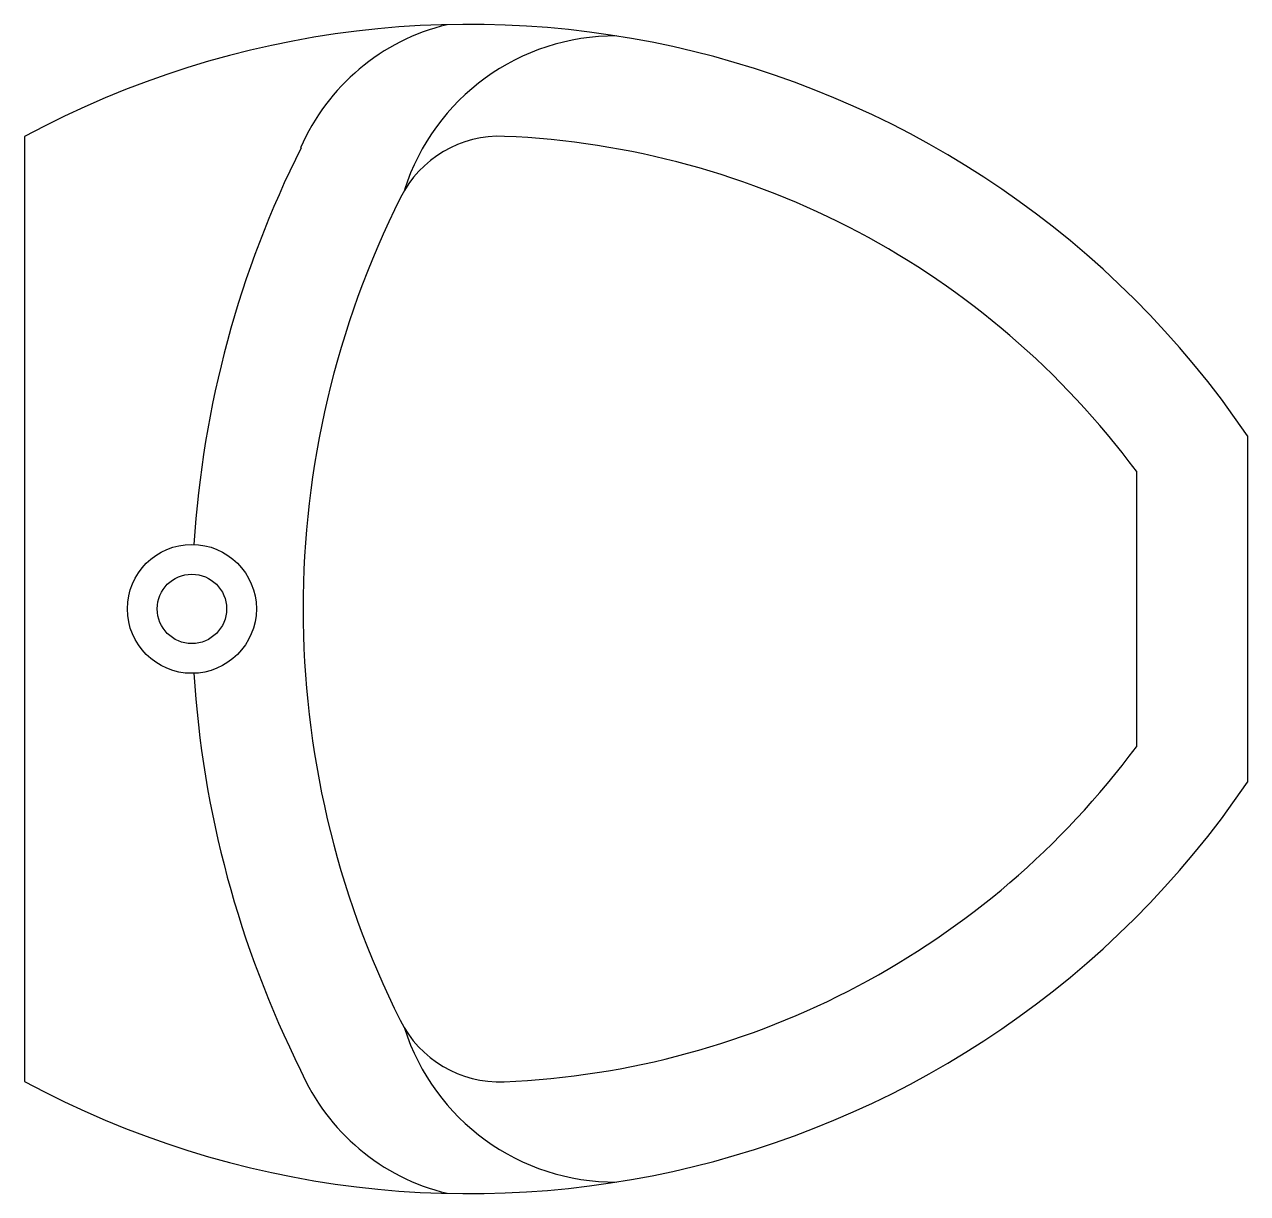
# Model space of a CAD drawing. Header units: millimetres. Extents: x -2969.382 to -2969.052, y 2976.771 to 2977.086.
import ezdxf

# ---------------------------------------------------------------- set-up
doc = ezdxf.new("R2010")
doc.units = ezdxf.units.MM
doc.header["$LTSCALE"] = 10
doc.layers.add('banheiro_louças', color=2, linetype='Continuous')

msp = doc.modelspace()

# ---------------------------------------------------------------- linework, layer by layer
at = {"layer": 'banheiro_louças'}
for p, q in [((-2969.382368907912, 2977.055951632689), (-2969.382368907912, 2976.800931750477)), ((-2969.052368907912, 2976.975184301624), (-2969.052368907912, 2976.881699081541)), ((-2969.082368907912, 2976.965625065403), (-2969.082368907912, 2976.891258317763))]:
    msp.add_line(p, q, dxfattribs=at)
for radius in [0.01739891609138719, 0.009367316317390085]:
    msp.add_circle((-2969.337198470686, 2976.928477970437), radius, dxfattribs=at)
for centre, radius, start, end in [((-2969.262200364255, 2976.832395137274), 0.2538069847873435, 34.23507414303705, 118.2594070676339), ((-2969.254896051204, 2977.030060919405), 0.05765327791995549, 103.4703412685223, 156.6953468073231), ((-2969.222990321719, 2977.023425707115), 0.05967541295391, 89.66378590902876, 162.2812159711877), ((-2969.254090768742, 2977.026032380109), 0.02999999999997272, 87.60183414102619, 153.3814856888204), ((-2969.262200364255, 2976.832395137274), 0.2238069847873708, 36.53326629577552, 87.60183414102619), ((-2969.059181489396, 2976.928350295066), 0.2780170106058906, 153.3814856888204, 176.3874064026537), ((-2969.059181489396, 2976.928350295066), 0.2480170106059179, 153.3814856888204, 206.565889760041), ((-2969.059181489396, 2976.928350295066), 0.2780170106058906, 183.5599690464669, 206.565889760041), ((-2969.262200364255, 2977.024488245892), 0.2238069847873708, 272.371643507156, 323.4667337042245), ((-2969.262200364255, 2977.024488245892), 0.2538069847873435, 241.7405929323661, 325.7649258569629), ((-2969.254180404746, 2976.830847269851), 0.02999999999997272, 206.565889760041, 272.371643507156), ((-2969.222990321719, 2976.833457676051), 0.05967541295391, 197.7187840288123, 270.3362140909712), ((-2969.254896051204, 2976.82682246376), 0.05765327791995549, 203.3046531926769, 256.5296587314777)]:
    msp.add_arc(centre, radius, start, end, dxfattribs=at)

doc.saveas('drawing.dxf')
